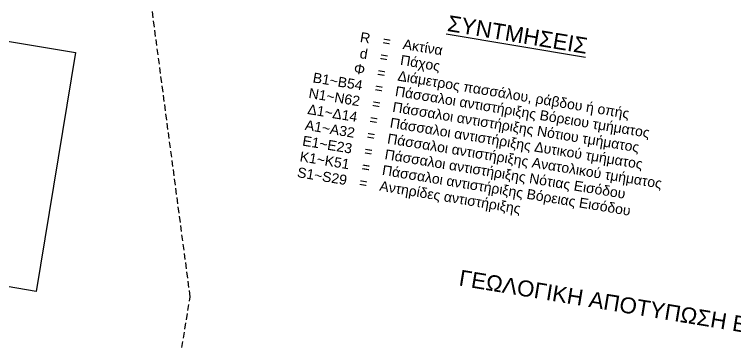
# Model space of a CAD drawing. Header units: metres. Extents: x 93017 to 94633, y 101979 to 102793.
# Drawn here: x 94133.29 to 94176.56, y 102266.91 to 102286.64 of the extents above; entities that cross this region are included whole.
import ezdxf
from ezdxf.enums import TextEntityAlignment as Align

# ---------------------------------------------------------------- set-up
doc = ezdxf.new("R2010")
doc.units = ezdxf.units.M
doc.header["$LTSCALE"] = 0.75
doc.header["$MEASUREMENT"] = 0
doc.linetypes.add('DASHED', pattern=[0.75, 0.5, -0.25])
for name, color, linetype in [('OTM Solid 253', 253, 'Continuous'), ('OTM Text 0.25', 2, 'Continuous'), ('STEEL1', 6, 'Continuous')]:
    doc.layers.add(name, color=color, linetype=linetype)
doc.styles.add('ARIAL', font='ARIAL.TTF')
picture_1 = doc.add_image_def('image1.jpg', size_in_pixel=(2048, 1344))

msp = doc.modelspace()

# ---------------------------------------------------------------- linework, layer by layer
at = {"layer": 'OTM Solid 253', "linetype": 'DASHED'}
for p, q in [((94143.837, 102269.712), (94140.406, 102295.517)), ((94143.334, 102266.667), (94143.837, 102269.712))]:
    msp.add_line(p, q, dxfattribs=at)

# ---------------------------------------------------------------- texts
at = {"layer": 'OTM Text 0.25', "style": 'ARIAL'}
for s, p in [('R', (94154.589, 102284.898)), ('d', (94154.433, 102283.951)), ('Φ', (94154.276, 102283.004)), ('B1~B54', (94154.124, 102282.081)), ('N1~N62', (94153.967, 102281.134)), ('Δ1~Δ14', (94153.811, 102280.186)), ('A1~A32', (94153.655, 102279.239)), ('E1~E23', (94153.498, 102278.292)), ('K1~K51', (94153.343, 102277.351)), ('S1~S29', (94153.187, 102276.403))]:
    msp.add_text(s, height=0.6, rotation=350.6259, dxfattribs=at).set_placement(p, align=Align.RIGHT)
for p in [(94155.576, 102284.736), (94155.419, 102283.788), (94155.263, 102282.841), (94155.11, 102281.918), (94154.954, 102280.971), (94154.798, 102280.023), (94154.641, 102279.076), (94154.485, 102278.129), (94154.329, 102277.182), (94154.33, 102277.188), (94154.173, 102276.241)]:
    msp.add_text('=', height=0.6, rotation=350.6259, dxfattribs=at).set_placement(p, align=Align.CENTER)
for s, p in [('Ακτίνα', (94156.562, 102284.573)), ('Πάχος', (94156.406, 102283.625)), ('Διάμετρος πασσάλου, ράβδου ή οπής', (94156.249, 102282.678)), ('Πάσσαλοι αντιστήριξης Βόρειου τμήματος ', (94156.097, 102281.755)), ('Πάσσαλοι αντιστήριξης Νότιου τμήματος', (94155.941, 102280.808)), ('Πάσσαλοι αντιστήριξης Δυτικού τμήματος', (94155.784, 102279.861)), ('Πάσσαλοι αντιστήριξης Ανατολικού τμήματος', (94155.628, 102278.913)), ('Πάσσαλοι αντιστήριξης Νότιας Εισόδου', (94155.472, 102277.966)), ('Πάσσαλοι αντιστήριξης Βόρειας Εισόδου', (94155.316, 102277.025)), ('Αντηρίδες αντιστήριξης', (94155.16, 102276.078))]:
    msp.add_text(s, height=0.6, rotation=350.6259, dxfattribs=at).set_placement(p)
at = {"layer": 'STEEL1', "style": 'ARIAL'}
msp.add_text('%%UΣΥΝΤΜΗΣΕΙΣ', height=0.95636, rotation=350.6259, dxfattribs=at).set_placement((94159.215, 102285.655))
at = {"layer": 'STEEL1', "color": 7, "style": 'ARIAL'}
msp.add_text('ΓΕΩΛΟΓΙΚΗ ΑΠΟΤΥΠΩΣΗ ΕΠΙΦΑΝΕΙΑΣ ΘΕΜΕΛΙΩΣΗΣ & ΠΑΡΕΙΩΝ ΟΡΥΓΜΑΤΟΣ', height=0.95636, rotation=350.6259, dxfattribs=at).set_placement((94184.73, 102266.781), align=Align.MIDDLE_CENTER)

# ---------------------------------------------------------------- pictures from other files: only their frames are drawn
at = {"layer": 'OTM Text 0.25', "color": 1, "ltscale": 0.5}
image = msp.add_image(picture_1, insert=(94112.766, 102273.636), size_in_units=(22.115, 14.513), rotation=-9.3741, dxfattribs=at)
image.dxf.flags = 7

doc.saveas('drawing.dxf')
